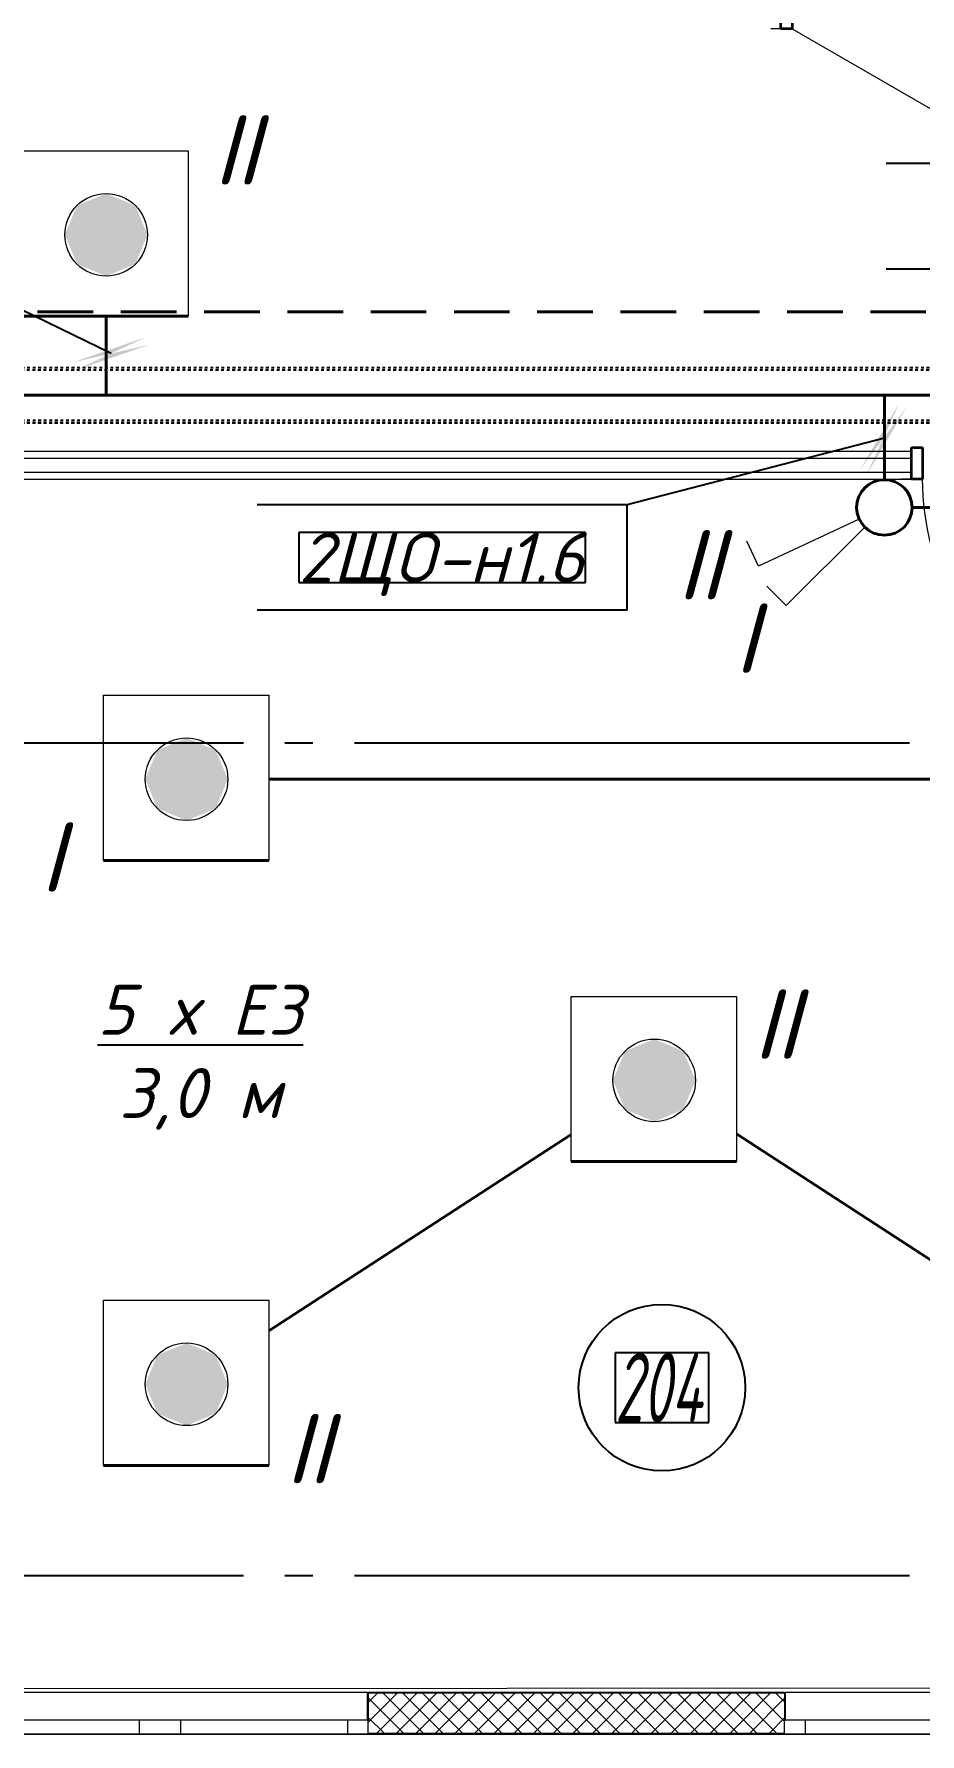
# Model space of a CAD drawing. Header units: millimetres. Extents: x 0 to 1286, y 0 to 420.
# Drawn here: x 228.6 to 260.6, y 93.9 to 155.1 of the extents above; entities that cross this region are included whole.
import ezdxf

# ---------------------------------------------------------------- set-up
doc = ezdxf.new("R2010")
doc.units = ezdxf.units.MM
doc.linetypes.add('JIS_02_2.0', pattern=[3, 2, -1])
doc.linetypes.add('ГОСТ 2.303 5', pattern=[24, 20, -1.5, 1, -1.5])
for name, color, linetype in [('Viewport1ForCustomObjects_0', 7, 'Continuous'), ('Viewport2ForCustomObjects_0', 7, 'Continuous'), ('Номер помещения', 7, 'Continuous'), ('СПКБ-0000-000-АР#002$0$Двери ArchiCAD', 7, 'Continuous'), ('СПКБ-0000-000-АР#002$0$Окна ArchiCAD', 7, 'Continuous'), ('СПКБ-0000-000-АР#002$0$Перекрытие новые', 7, 'Continuous'), ('СПКБ-0000-000-АР#002$0$Стены', 7, 'Continuous'), ('Строительные оси', 7, 'Continuous'), ('ЭМ_ЛОТКИ', 3, 'JIS_02_2.0'), ('ЭО_АВАРИЙНОЕ ОСВЕЩЕНИЕ', 7, 'Continuous'), ('ЭО_РАБОЧЕЕ ОСВЕЩЕНИЕ', 7, 'Continuous')]:
    doc.layers.add(name, color=color, linetype=linetype)
for name, color, linetype, lineweight, true_color in [('СПКБ-0000-000-АР#002$0$Двери ArchiCAD_Ном._пера__161', 7, 'Continuous', 13, 0xe11606), ('СПКБ-0000-000-АР#002$0$Двери ArchiCAD_Ном._пера__23', 7, 'Continuous', 35, 0xff6600), ('СПКБ-0000-000-АР#002$0$Двери ArchiCAD_Ном._пера__3', 7, 'Continuous', 18, 0xff6600), ('СПКБ-0000-000-АР#002$0$Окна ArchiCAD_Ном._пера__68', 7, 'Continuous', 20, 0xfd4435), ('СПКБ-0000-000-АР#002$0$Перекрытие новые_Ном._пера__161', 7, 'Continuous', 13, 0xe11606), ('СПКБ-0000-000-АР#002$0$Стены_Ном._пера__161', 7, 'Continuous', 13, 0xe11606), ('СПКБ-0000-000-АР#002$0$Стены_Ном._пера__68', 7, 'Continuous', 20, 0xfd4435)]:
    doc.layers.add(name, color=color, linetype=linetype, lineweight=lineweight, true_color=true_color)
doc.layers.add('СПКБ-0000-000-АР#002$0$Окна ArchiCAD_Ном._пера__6', color=5, linetype='Continuous', lineweight=9)
doc.styles.add('1.8', font='isocpeui.ttf', dxfattribs={"height": 1.8})
doc.styles.add('2.5', font='isocpeui.ttf')
doc.styles.add('CustomTextStyle11', font='isocpeui.ttf', dxfattribs={"width": 0.592601, "height": 2.5})
doc.styles.add('CustomTextStyle116', font='isocpeui.ttf', dxfattribs={"height": 1.8})
pattern_1 = [(0, (0, 0), (0, 75), [0, -75])]

# ---------------------------------------------------------------- blocks, each defined once
blk = doc.blocks.new('*U669')
at = {"color": 0, "linetype": 'ByBlock', "lineweight": -2}
for p, q in [((-100, -31), (-100, -21500)), ((-100, -21500), (-100, -31)), ((-90, -21500), (-90, -31)), ((90, -31), (90, -21500)), ((100, -21500), (100, -31)), ((100, -21500), (100, -31))]:
    blk.add_line(p, q, dxfattribs=at)
blk = doc.blocks.new('*E728')
at = {"layer": 'Номер помещения', "color": 7, "linetype": 'Continuous', "true_color": 0xffffff}
for p, q in [((-84.805, -13.116), (-88.179, -13.116)), ((-88.179, -13.116), (-88.179, -15.616)), ((-84.805, -15.616), (-84.805, -13.116)), ((-88.179, -15.616), (-84.805, -15.616)), ((-88.179, -15.616), (-88.179, -15.616))]:
    blk.add_line(p, q, dxfattribs=at)
at = {"layer": 'Номер помещения', "color": 6, "linetype": 'Continuous'}
blk.add_circle((-86.492, -14.366), 3, dxfattribs=at)
at = {"layer": 'Строительные оси', "color": 3, "linetype": 'ГОСТ 2.303 5', "lineweight": 25}
for p, q in [((186.431, 8.857), (-283.569, 8.857)), ((186.431, -21.143), (-283.569, -21.143))]:
    blk.add_line(p, q, dxfattribs=at)
at = {"layer": 'ЭО_АВАРИЙНОЕ ОСВЕЩЕНИЕ', "color": 1, "linetype": 'JIS_02_2.0', "lineweight": 40}
blk.add_line((-150.979, 24.391), (-10.844, 24.391), dxfattribs=at)
at = {"layer": 'ЭО_РАБОЧЕЕ ОСВЕЩЕНИЕ', "color": 7, "lineweight": 0}
for p, q in [((-109.502, 30.193), (-103.552, 30.193)), ((-103.552, 30.193), (-103.552, 24.243)), ((-79.383, 16.922), (-83.007, 15.23)), ((-79.183, 16.638), (-82.01, 13.808)), ((-83.007, 15.23), (-83.43, 16.136)), ((-82.01, 13.808), (-82.717, 14.515)), ((-106.607, 10.579), (-100.657, 10.579)), ((-106.607, 4.629), (-106.607, 10.579)), ((-100.657, 10.579), (-100.657, 4.629)), ((-89.76, -0.27), (-83.81, -0.27)), ((-89.76, -6.22), (-89.76, -0.27)), ((-83.81, -0.27), (-83.81, -6.22)), ((-106.607, -11.219), (-100.657, -11.219)), ((-106.607, -17.169), (-106.607, -11.219)), ((-100.657, -11.219), (-100.657, -17.169))]:
    blk.add_line(p, q, dxfattribs=at)
at = {"layer": 'ЭО_РАБОЧЕЕ ОСВЕЩЕНИЕ', "color": 5, "lineweight": 40}
for p, q in [((-103.552, 24.243), (-109.502, 24.243)), ((-106.51, 24.243), (-106.51, 21.391)), ((-106.51, 21.391), (-152.472, 21.391)), ((-78.477, 21.391), (-106.51, 21.391)), ((-78.477, 18.346), (-78.477, 21.391)), ((-58.215, 21.391), (-78.477, 21.391)), ((-77.477, 17.346), (-69.921, 17.346)), ((-100.657, 7.554), (-72.913, 7.554)), ((-100.657, 4.629), (-106.607, 4.629)), ((-100.657, -12.322), (-89.76, -5.24)), ((-72.913, -12.299), (-83.81, -5.217)), ((-83.81, -6.22), (-89.76, -6.22)), ((-100.657, -17.169), (-106.607, -17.169))]:
    blk.add_line(p, q, dxfattribs=at)
at = {"layer": 'ЭО_РАБОЧЕЕ ОСВЕЩЕНИЕ', "color": 7, "lineweight": 0}
for centre in [(-106.51, 27.168), (-103.615, 7.554), (-86.768, -3.295), (-103.615, -14.244)]:
    blk.add_circle(centre, 1.488, dxfattribs=at)
at = {"layer": 'ЭО_РАБОЧЕЕ ОСВЕЩЕНИЕ', "color": 5, "lineweight": 40}
blk.add_circle((-78.477, 17.346), 1, dxfattribs=at)
at = {"layer": 'ЭО_РАБОЧЕЕ ОСВЕЩЕНИЕ', "color": 5, "lineweight": 0}
for points in [[(-107.562, 28.22), (-107.998, 27.168), (-105.023, 27.168)], [(-106.51, 28.655), (-107.562, 28.22), (-105.458, 28.22)], [(-107.562, 28.22), (-105.458, 28.22), (-105.023, 27.168)], [(-107.998, 27.168), (-107.562, 26.116), (-105.458, 26.116)], [(-107.998, 27.168), (-105.023, 27.168), (-105.458, 26.116)], [(-107.562, 26.116), (-105.458, 26.116), (-106.51, 25.68)], [(-104.667, 8.606), (-105.103, 7.554), (-102.128, 7.554)], [(-103.615, 9.041), (-104.667, 8.606), (-102.563, 8.606)], [(-104.667, 8.606), (-102.563, 8.606), (-102.128, 7.554)], [(-105.103, 7.554), (-104.667, 6.502), (-102.563, 6.502)], [(-105.103, 7.554), (-102.128, 7.554), (-102.563, 6.502)], [(-104.667, 6.502), (-102.563, 6.502), (-103.615, 6.066)], [(-86.768, -1.808), (-87.82, -2.243), (-85.716, -2.243)], [(-87.82, -2.243), (-88.255, -3.295), (-85.28, -3.295)], [(-87.82, -2.243), (-85.716, -2.243), (-85.28, -3.295)], [(-88.255, -3.295), (-87.82, -4.347), (-85.716, -4.347)], [(-88.255, -3.295), (-85.28, -3.295), (-85.716, -4.347)], [(-87.82, -4.347), (-85.716, -4.347), (-86.768, -4.783)], [(-103.615, -12.756), (-104.667, -13.192), (-102.563, -13.192)], [(-104.667, -13.192), (-105.103, -14.244), (-102.128, -14.244)], [(-104.667, -13.192), (-102.563, -13.192), (-102.128, -14.244)], [(-105.103, -14.244), (-104.667, -15.296), (-102.563, -15.296)], [(-105.103, -14.244), (-102.128, -14.244), (-102.563, -15.296)], [(-104.667, -15.296), (-102.563, -15.296), (-103.615, -15.731)]]:
    blk.add_solid(points, dxfattribs=at)
at = {"layer": 'Номер помещения', "linetype": 'Continuous', "style": 'CustomTextStyle11', "width": 0.592601}
blk.add_text('204', height=2.5, dxfattribs=at).set_placement((-88.179, -15.616))
blk = doc.blocks.new('СПКБ-0000-000-АР#002$0$Перекрытие_1', base_point=(-24406.7, -2530.4))
at = {"layer": 'СПКБ-0000-000-АР#002$0$Перекрытие новые_Ном._пера__161', "color": 12, "linetype": 'Continuous', "lineweight": 13, "true_color": 0xe11606, "flags": 128}
blk.add_lwpolyline([(17852.7, -2530.3), (5844.3, -2530.3), (5849.1, -2225.3), (4547.2, -2225.3), (4547.2, 885.7), (293.1, 885.7), (293.1, -2514.3), (-24406.7, -2530.4)], dxfattribs=at)
blk = doc.blocks.new('СПКБ-0000-000-АР#002$0$Однопольная Дверь 19_4')
at = {"layer": 'СПКБ-0000-000-АР#002$0$Двери ArchiCAD_Ном._пера__161', "color": 12, "linetype": 'Continuous', "lineweight": 13, "true_color": 0xe11606}
for p, q in [((-500, 0), (-537, 0)), ((-500, 0), (-500, -25)), ((500, 0), (500, -25)), ((500, 0), (537, 0)), ((-500, -25), (-500, -75)), ((500, -25), (500, -75)), ((-500, -100), (-537, -100)), ((-500, -75), (-500, -100)), ((500, -75), (500, -100)), ((500, -100), (537, -100))]:
    blk.add_line(p, q, dxfattribs=at)
at = {"layer": 'СПКБ-0000-000-АР#002$0$Двери ArchiCAD_Ном._пера__23', "color": 30, "linetype": 'Continuous', "lineweight": 35, "true_color": 0xff6600}
for p, q in [((-460, 0), (-500, 0)), ((-500, 0), (-500, -115)), ((-460, -115), (-460, 0)), ((500, 0), (460, 0)), ((460, 0), (460, -115)), ((500, -115), (500, 0)), ((-500, -115), (-460, -115)), ((460, -115), (500, -115))]:
    blk.add_line(p, q, dxfattribs=at)
at = {"layer": 'СПКБ-0000-000-АР#002$0$Двери ArchiCAD_Ном._пера__3', "color": 30, "linetype": 'Continuous', "lineweight": 18, "true_color": 0xff6600}
blk.add_line((460, 0), (-336.7, 460), dxfattribs=at)
blk.add_arc((460, 0), 920, 150, 180, dxfattribs=at)
blk = doc.blocks.new('СПКБ-0000-000-АР#002$0$Стена_25', base_point=(273.4, 1836.3))
at = {"layer": 'СПКБ-0000-000-АР#002$0$Стены_Ном._пера__161', "linetype": 'Continuous', "lineweight": 13, "true_color": 0xe11606}
h = blk.add_hatch(dxfattribs=at)
h.set_pattern_fill('ГИПС', color=12, style=0, pattern_type=2)
h.set_pattern_definition(pattern_1)
h.paths.add_polyline_path([(-7749.9, 1936.3), (-14137.1, 1936.3), (-14137.1, 1911.3), (-7749.9, 1911.3)])
h = blk.add_hatch(dxfattribs=at)
h.set_pattern_fill('ГИПС', color=12, style=0, pattern_type=2)
h.set_pattern_definition(pattern_1)
h.paths.add_polyline_path([(-14137.1, 1836.3), (-7749.9, 1836.3), (-7749.9, 1861.3), (-14137.1, 1861.3)])
at = {"layer": 'СПКБ-0000-000-АР#002$0$Стены_Ном._пера__161', "color": 12, "linetype": 'Continuous', "lineweight": 13, "true_color": 0xe11606}
for p, q in [((-7749.9, 1911.3), (-14137.1, 1911.3)), ((-7749.9, 1936.3), (-7786.9, 1936.3)), ((-7749.9, 1911.3), (-7749.9, 1936.3)), ((-7749.9, 1861.3), (-7749.9, 1911.3)), ((-14137.1, 1861.3), (-7749.9, 1861.3)), ((-7749.9, 1836.3), (-7749.9, 1861.3)), ((-7749.9, 1836.3), (-7786.9, 1836.3))]:
    blk.add_line(p, q, dxfattribs=at)
at = {"layer": 'СПКБ-0000-000-АР#002$0$Стены_Ном._пера__161', "color": 12, "linetype": 'Continuous', "lineweight": 13, "true_color": 0xe11606, "flags": 128}
for points in [[(-7749.9, 1936.3), (-14137.1, 1936.3)], [(-14137.1, 1836.3), (-7749.9, 1836.3)]]:
    blk.add_lwpolyline(points, dxfattribs=at)
at = {"layer": 'СПКБ-0000-000-АР#002$0$Двери ArchiCAD', "color": 21, "linetype": 'Continuous', "lineweight": 18, "true_color": 0xff9955, "xscale": -1, "zscale": 1000, "rotation": 180}
blk.add_blockref('СПКБ-0000-000-АР#002$0$Однопольная Дверь 19_4', (-7249.9, 1836.3), dxfattribs=at)
blk = doc.blocks.new('СПКБ-0000-000-АР#002$0$Двупольная Дверь 19_3')
at = {"layer": 'СПКБ-0000-000-АР#002$0$Двери ArchiCAD_Ном._пера__161', "color": 12, "linetype": 'Continuous', "lineweight": 13, "true_color": 0xe11606}
for p, q in [((-650, 0), (-687, 0)), ((-650, 0), (-650, -25)), ((650, 0), (650, -25)), ((650, 0), (687, 0)), ((-650, -25), (-650, -75)), ((650, -25), (650, -75)), ((-650, -100), (-687, -100)), ((-650, -75), (-650, -100)), ((650, -75), (650, -100)), ((650, -100), (687, -100))]:
    blk.add_line(p, q, dxfattribs=at)
at = {"layer": 'СПКБ-0000-000-АР#002$0$Двери ArchiCAD_Ном._пера__23', "color": 30, "linetype": 'Continuous', "lineweight": 35, "true_color": 0xff6600}
for p, q in [((-610, 0), (-650, 0)), ((-650, 0), (-650, -115)), ((-610, -115), (-610, 0)), ((650, 0), (610, 0)), ((610, 0), (610, -115)), ((650, -115), (650, 0)), ((-650, -115), (-610, -115)), ((610, -115), (650, -115))]:
    blk.add_line(p, q, dxfattribs=at)
at = {"layer": 'СПКБ-0000-000-АР#002$0$Двери ArchiCAD_Ном._пера__3', "color": 30, "linetype": 'Continuous', "lineweight": 18, "true_color": 0xff6600}
for p, q in [((-610, 0), (-81.7, 305)), ((610, 0), (81.7, 305))]:
    blk.add_line(p, q, dxfattribs=at)
for centre, start, end in [((-610, 0), 0, 30), ((610, 0), 150, 180)]:
    blk.add_arc(centre, 610, start, end, dxfattribs=at)
blk = doc.blocks.new('СПКБ-0000-000-АР#002$0$Стена_74', base_point=(-2473.6, 3459.3))
at = {"layer": 'СПКБ-0000-000-АР#002$0$Двери ArchiCAD', "color": 21, "linetype": 'Continuous', "lineweight": 18, "true_color": 0xff9955, "xscale": -1, "zscale": 1000, "rotation": 180}
blk.add_blockref('СПКБ-0000-000-АР#002$0$Двупольная Дверь 19_3', (-7570.2, 3459.3), dxfattribs=at)
blk = doc.blocks.new('СПКБ-0000-000-АР#002$0$Двустворчатое Окно 19')
at = {"layer": 'СПКБ-0000-000-АР#002$0$Окна ArchiCAD_Ном._пера__6', "color": 5, "linetype": 'Continuous', "lineweight": 9}
for p, q in [((-747, 100), (747, 100)), ((-750, 0), (-675, 0)), ((-675, 0), (-675, -50)), ((-675, 0), (-75, 0)), ((-75, -50), (-75, 0)), ((-75, 0), (0, 0)), ((0, 0), (75, 0)), ((75, 0), (75, -50)), ((75, 0), (675, 0)), ((675, -50), (675, 0)), ((675, 0), (750, 0)), ((-750, -50), (750, -50)), ((-675, -50), (-750, -50)), ((-75, -50), (-675, -50)), ((0, -50), (-75, -50)), ((75, -50), (0, -50)), ((675, -50), (75, -50)), ((750, -50), (675, -50))]:
    blk.add_line(p, q, dxfattribs=at)
at = {"layer": 'СПКБ-0000-000-АР#002$0$Окна ArchiCAD_Ном._пера__68', "color": 20, "linetype": 'Continuous', "lineweight": 20, "true_color": 0xfd4435}
for p, q in [((-750, -47), (-750, 0)), ((750, -47), (750, 0)), ((-750, -50), (-750, -47)), ((750, -50), (750, -47))]:
    blk.add_line(p, q, dxfattribs=at)
blk = doc.blocks.new('СПКБ-0000-000-АР#002$0$Стена_265', base_point=(-24406.7, -2534.3))
at = {"layer": 'СПКБ-0000-000-АР#002$0$Стены_Ном._пера__68', "linetype": 'Continuous', "lineweight": 20, "true_color": 0xfd4435}
for points in [[(-9706.9, -2534.3), (-9709.9, -2534.3), (-9709.9, -2634.3), (-9706.9, -2634.3), (-9706.9, -2537.3)], [(-8206.9, -2534.3), (-9706.9, -2534.3), (-9706.9, -2537.3), (-8206.9, -2537.3)], [(-8203.9, -2534.3), (-8206.9, -2534.3), (-8206.9, -2537.3), (-8206.9, -2634.3), (-8203.9, -2634.3)], [(-8206.9, -2681.3), (-9706.9, -2681.3), (-9706.9, -2684.3), (-8206.9, -2684.3)]]:
    blk.add_hatch(color=20, dxfattribs=at).paths.add_polyline_path(points)
h = blk.add_hatch(dxfattribs=at)
h.set_pattern_fill('СЕТКА_5X5_ДИАГОНАЛЬНАЯ', color=20, style=0, pattern_type=2)
h.set_pattern_definition([(45, (0, 0), (-35.35534, 35.35534), []), (135, (0, 0), (35.35534, 35.35534), [])])
h.paths.add_polyline_path([(-9706.9, -2681.3), (-8206.9, -2681.3), (-8206.9, -2634.3), (-8206.9, -2537.3), (-9706.9, -2537.3), (-9706.9, -2634.3)])
at = {"layer": 'СПКБ-0000-000-АР#002$0$Стены_Ном._пера__68', "color": 20, "linetype": 'Continuous', "lineweight": 20, "true_color": 0xfd4435}
for p, q in [((-9709.9, -2634.3), (-9709.9, -2534.3)), ((-9706.9, -2534.3), (-9709.9, -2534.3)), ((-8206.9, -2537.3), (-9706.9, -2537.3)), ((-9706.9, -2537.3), (-9706.9, -2634.3)), ((-8206.9, -2534.3), (-8203.9, -2534.3)), ((-8206.9, -2537.3), (-8206.9, -2634.3)), ((-8203.9, -2634.3), (-8203.9, -2534.3)), ((-9706.9, -2634.3), (-9709.9, -2634.3)), ((-9706.9, -2681.3), (-9706.9, -2634.3)), ((-9706.9, -2681.3), (-8206.9, -2681.3)), ((-9706.9, -2684.3), (-9706.9, -2681.3)), ((-8206.9, -2634.3), (-8203.9, -2634.3)), ((-8206.9, -2681.3), (-8206.9, -2634.3)), ((-8206.9, -2684.3), (-8206.9, -2681.3))]:
    blk.add_line(p, q, dxfattribs=at)
at = {"layer": 'СПКБ-0000-000-АР#002$0$Стены_Ном._пера__68', "color": 20, "linetype": 'Continuous', "lineweight": 20, "true_color": 0xfd4435, "flags": 128}
for points in [[(-8206.9, -2534.3), (-9706.9, -2534.3)], [(-9706.9, -2684.3), (-8206.9, -2684.3)]]:
    blk.add_lwpolyline(points, dxfattribs=at)
at = {"layer": 'СПКБ-0000-000-АР#002$0$Окна ArchiCAD', "color": 5, "linetype": 'Continuous', "lineweight": 9, "xscale": -1, "zscale": 1000}
for p in [(-10456.9, -2634.3), (-7456.9, -2634.3)]:
    blk.add_blockref('СПКБ-0000-000-АР#002$0$Двустворчатое Окно 19', p, dxfattribs=at)
blk = doc.blocks.new('*E727')
at = {"layer": 'СПКБ-0000-000-АР#002$0$Перекрытие новые', "color": 12, "linetype": 'Continuous', "lineweight": 13, "true_color": 0xe11606, "xscale": 0.01, "yscale": 0.01, "zscale": 0.01}
blk.add_blockref('СПКБ-0000-000-АР#002$0$Перекрытие_1', (32.251, 23.353), dxfattribs=at)
at = {"layer": 'СПКБ-0000-000-АР#002$0$Стены', "color": 12, "lineweight": 13, "true_color": 0xe11606, "xscale": 0.01, "yscale": 0.01, "zscale": 0.01}
for name, p in [('СПКБ-0000-000-АР#002$0$Стена_74', (251.582, 83.25)), ('СПКБ-0000-000-АР#002$0$Стена_25', (279.052, 67.02))]:
    blk.add_blockref(name, p, dxfattribs=at)
at = {"layer": 'СПКБ-0000-000-АР#002$0$Стены', "color": 20, "lineweight": 20, "true_color": 0xfd4435, "xscale": 0.01, "yscale": 0.01, "zscale": 0.01}
blk.add_blockref('СПКБ-0000-000-АР#002$0$Стена_265', (32.251, 23.314), dxfattribs=at)
blk = doc.blocks.new('CustomObjectsInViewport1_0')
at = {"layer": 'ЭО_РАБОЧЕЕ ОСВЕЩЕНИЕ'}
for p, q in [((272.782, 150.464), (259.345, 150.464)), ((231.419, 143.619), (222.46, 147.98)), ((272.782, 146.664), (259.345, 146.664)), ((259.233, 140.555), (250.014, 138.174)), ((250.014, 138.174), (236.683, 138.174)), ((250.014, 134.374), (250.014, 138.174)), ((250.014, 134.374), (236.683, 134.374))]:
    blk.add_line(p, q, dxfattribs=at)
at = {"layer": 'ЭО_РАБОЧЕЕ ОСВЕЩЕНИЕ', "color": 7, "true_color": 0xffffff}
for p, q in [((248.514, 137.174), (238.183, 137.174)), ((238.183, 137.174), (238.183, 135.374)), ((248.514, 135.374), (248.514, 137.174)), ((238.183, 135.374), (248.514, 135.374)), ((238.183, 135.374), (238.183, 135.374))]:
    blk.add_line(p, q, dxfattribs=at)
at = {"layer": 'ЭО_РАБОЧЕЕ ОСВЕЩЕНИЕ'}
for points in [[(230.131, 143.016), (232.804, 143.938), (232.706, 144.222), (230.033, 143.299)], [(258.644, 139.26), (260.081, 141.697), (259.822, 141.849), (258.386, 139.412)]]:
    blk.add_solid(points, dxfattribs=at)
at = {"layer": 'ЭО_РАБОЧЕЕ ОСВЕЩЕНИЕ', "style": 'CustomTextStyle116'}
blk.add_text('2ЩO-н1.6', height=1.8, dxfattribs=at).set_placement((238.183, 135.374))

msp = doc.modelspace()

# ---------------------------------------------------------------- block references
msp.add_blockref('*E727', (61.438, 72.071))
at = {"layer": 'Viewport1ForCustomObjects_0'}
msp.add_blockref('CustomObjectsInViewport1_0', (0, 0), dxfattribs=at)
at = {"layer": 'Viewport2ForCustomObjects_0'}
msp.add_blockref('*E728', (337.756, 120.729), dxfattribs=at)
at = {"layer": 'ЭМ_ЛОТКИ', "xscale": -0.01, "yscale": 0.01, "zscale": 0.01, "rotation": 270}
msp.add_blockref('*U669', (373.799, 142.119), dxfattribs=at)

# ---------------------------------------------------------------- texts
at = {"layer": 'ЭО_РАБОЧЕЕ ОСВЕЩЕНИЕ', "attachment_point": 5}
for s, insert, char_height, style in [('II', (235.926, 150.96), 2.5, '2.5'), ('II', (252.625, 136.014), 2.5, '2.5'), ('I', (254.293, 133.369), 2.5, '2.5'), ('I', (229.281, 125.484), 2.5, '2.5'), ('{\\L5 x Е3\\P}3,0 м', (234.634, 118.268), 1.8, '1.8'), ('II', (255.37, 119.464), 2.5, '2.5'), ('II', (238.523, 104.169), 2.5, '2.5')]:
    msp.add_mtext(s, dxfattribs=dict(at, insert=insert, char_height=char_height, style=style))

doc.saveas('drawing.dxf')
